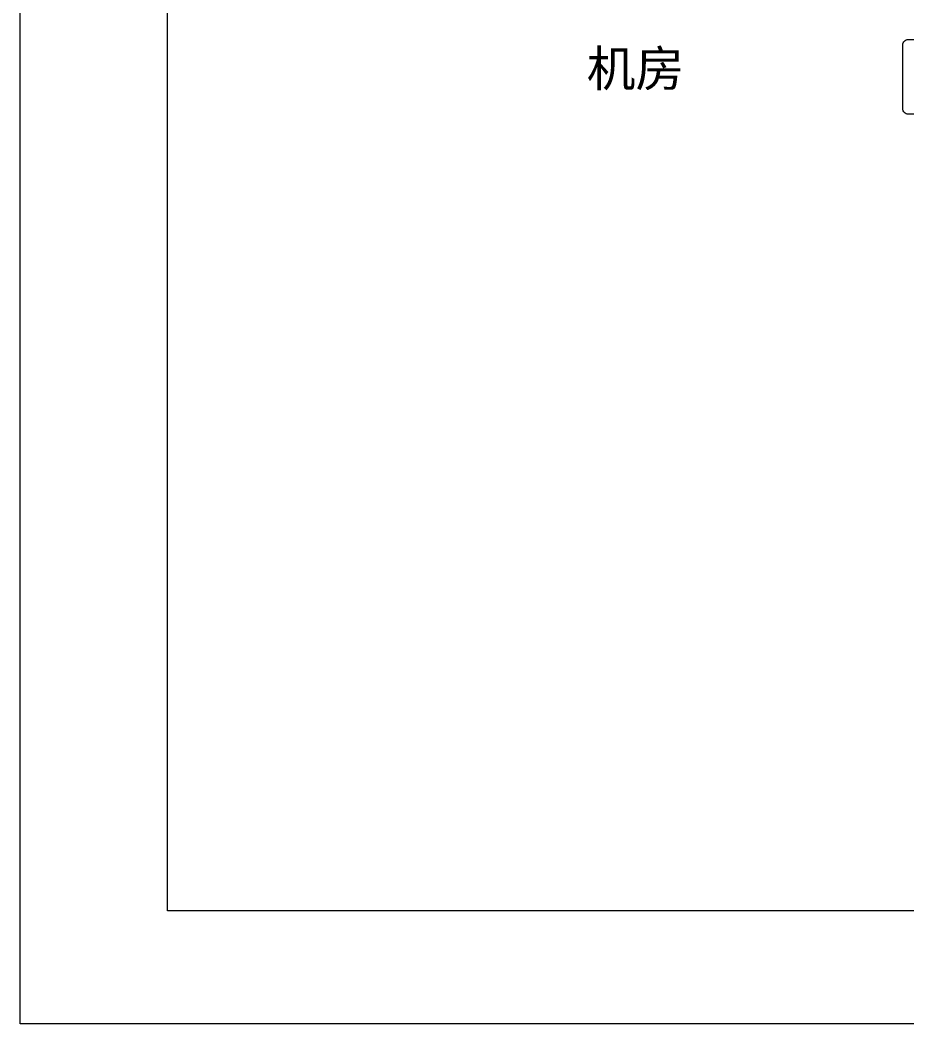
# Model space of a CAD drawing. Header units: millimetres. Extents: x 130143 to 328923, y 19139 to 134795.
# Drawn here: x 211426 to 218649, y 79693 to 87871 of the extents above; entities that cross this region are included whole.
import ezdxf

# ---------------------------------------------------------------- set-up
doc = ezdxf.new("R2010")
doc.units = ezdxf.units.MM
doc.header["$LTSCALE"] = 10
doc.linetypes.add('XU', pattern=[4, 2, -2])
doc.layers.add('邦威智能化', color=7, linetype='Continuous', lineweight=18)
doc.styles.add('HZTXT', font='complex_.ttf', dxfattribs={"bigfont": 'HZTXT'})

# ---------------------------------------------------------------- blocks, each defined once
blk = doc.blocks.new('图框')
for points in [[(-2302, 1740), (42698, 1740), (42698, -30260), (-2302, -30260)], [(-802, 590), (41198, 590), (41198, -29110), (-802, -29110)]]:
    blk.add_lwpolyline(points, close=True)

msp = doc.modelspace()

# ---------------------------------------------------------------- linework, layer by layer
at = {"layer": '邦威智能化', "color": 7, "elevation": 0}
msp.add_lwpolyline([(218660.27621, 87712.74088), (220937.39461, 87712.74088, -0.4142135624), (220981.6105, 87668.52499), (220981.6105, 87148.98827, -0.4142135624), (220937.39461, 87104.77238), (218660.27621, 87104.77238, -0.4142135624), (218616.06032, 87148.98827), (218616.06032, 87668.52499, -0.4142135624)], format="xyb", close=True, dxfattribs=at)

# ---------------------------------------------------------------- block references
at = {"layer": '邦威智能化', "xscale": 0.8000000000029104, "yscale": 0.7999999999992724, "zscale": 0.8}
msp.add_blockref('图框', (213267.45518, 103901.06772, 0), dxfattribs=at)

# ---------------------------------------------------------------- texts
at = {"layer": '邦威智能化', "color": 7, "linetype": 'XU', "insert": (216040.98286, 87622.06824, 0), "char_height": 291.6, "width": 2061.0675376, "attachment_point": 1, "style": 'HZTXT'}
msp.add_mtext('{\\fSimHei|b0|i0|c134|p2;机房}', dxfattribs=at)

doc.saveas('drawing.dxf')
